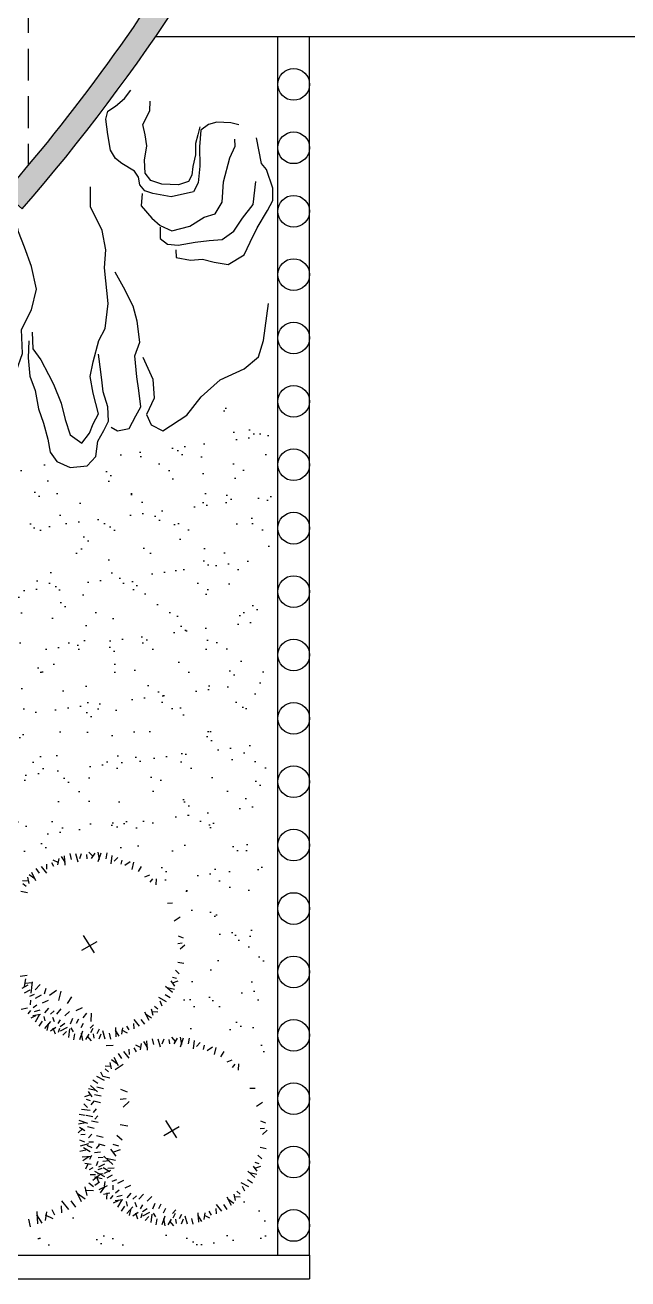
# Model space of a CAD drawing. Extents: x 2414.5 to 2499.6, y 2435.1 to 2467.4.
# Drawn here: x 2485.68 to 2489.49, y 2447.54 to 2455.45 of the extents above; entities that cross this region are included whole.
import ezdxf

# ---------------------------------------------------------------- set-up
doc = ezdxf.new("R2010")
doc.units = 0
doc.header["$LTSCALE"] = 4
doc.header["$MEASUREMENT"] = 0
doc.linetypes.add('OCULTA1', pattern=[0.15000000000000002, 0.1, -0.05])
for name, color, linetype in [('calidad', 251, 'CONTINUOUS'), ('MOBI', 7, 'CONTINUOUS'), ('MUEBLES', 7, 'CONTINUOUS'), ('Muros', 2, 'CONTINUOUS'), ('TREE', 7, 'CONTINUOUS')]:
    doc.layers.add(name, color=color, linetype=linetype)
pattern_1 = [(37.50000000000001, (49.94172331596201, 7.202415590722012), (-0.009449003716441223, 0.2890235653519738), [0, -0.228, 0, -0.255, 0, -0.24375]), (7.499999999999999, (49.94172331596201, 7.202415590722012), (0.2654665057901591, 0.423321909784461), [0, -0.123, 0, -0.2055, 0, -0.07875]), (327.5, (49.75722331596216, 7.202415590722012), (0.4671212792627242, 0.0008488580305446413), [0, -0.075, 0, -0.27, 0, -0.3525]), (317.5, (49.75722331596216, 7.202415590722012), (0.450918990685844, 0.1316513347401374), [0, -0.0375, 0, -0.177, 0, -0.2025])]

# ---------------------------------------------------------------- blocks, each defined once
blk = doc.blocks.new('desayunador')
at = {"layer": 'MOBI'}
for p, q in [((0.8511057158516451, 1.024158342467217), (0.4613942841483549, 1.249158342467126)), ((0.4613942841483549, 1.249158342467126), (0.8511057158511903, 1.024158342467217)), ((0.3589423788644126, 1.221706437183002), (0.3914183315064292, 1.202956437183275)), ((0.3589423788644126, 1.221706437183457), (0.3914183315064292, 1.202956437183275)), ((0.8323557158514632, 0.9916823898252005), (0.4426442841486278, 1.21668238982511)), ((0.442644284148173, 1.21668238982511), (0.8323557158514632, 0.9916823898252005)), ((0.8785576211353145, 0.9217064371832748), (0.8460816684932979, 0.940456437183002)), ((0.8785576211353145, 0.9217064371832748), (0.8460816684932979, 0.9404564371834567)), ((-1.024158342467217, 0.8511057158516451), (-1.249158342467126, 0.4613942841483549)), ((-1.249158342467126, 0.4613942841483549), (-1.024158342467217, 0.8511057158516451)), ((-0.9916823898252005, 0.8323557158514632), (-1.21668238982511, 0.4426442841486278)), ((-1.21668238982511, 0.4426442841486278), (-0.9916823898252005, 0.8323557158514632)), ((-0.9217064371832748, 0.8785576211353145), (-0.9404564371834567, 0.8460816684932979)), ((-0.9217064371832748, 0.8785576211353145), (-0.9404564371834567, 0.8460816684932979)), ((-1.221706437183457, 0.3589423788648674), (-1.202956437183275, 0.391418331506884)), ((-1.221706437183457, 0.3589423788644126), (-1.202956437183275, 0.3914183315064292)), ((1.221706437183457, -0.3589423788644126), (1.202956437183275, -0.3914183315064292)), ((1.221706437183002, -0.3589423788648674), (1.202956437183275, -0.3914183315064292)), ((0.9916823898252005, -0.8323557158514632), (1.21668238982511, -0.4426442841486278)), ((1.21668238982511, -0.4426442841486278), (0.9916823898252005, -0.8323557158514632)), ((1.024158342467217, -0.8511057158516451), (1.249158342467126, -0.4613942841483549)), ((1.249158342467126, -0.4613942841483549), (1.024158342467217, -0.8511057158516451)), ((0.9217064371832748, -0.8785576211353145), (0.9404564371834567, -0.8460816684932979)), ((0.9217064371832748, -0.8785576211353145), (0.940456437183002, -0.8460816684932979))]:
    blk.add_line(p, q, dxfattribs=at)
for points in [[(0.1339423788645036, 0.8319950054801666, 0.4142135623730953), (0.1888461894322973, 0.6270911949127367), (0.4486538105675208, 0.4770911949126457, 0.4142135623730946), (0.6535576211354055, 0.5319950054799847), (0.8035576211354964, 0.791802626615663, 0.4142135623730947), (0.7486538105677027, 0.9967064371830929), (0.4888461894324792, 1.146706437183184, 0.414213562373095), (0.2839423788645945, 1.09180262661539)], [(0.6535576211349508, 0.5319950054804394, -0.4142135623730953), (0.4486538105675208, 0.4770911949126457), (0.1888461894322973, 0.6270911949127367, -0.4142135623730946), (0.1339423788645036, 0.8319950054801666), (0.2839423788645945, 1.09180262661539, -0.4142135623730947), (0.4888461894320244, 1.146706437183184), (0.7486538105677027, 0.9967064371830929, -0.414213562373095), (0.8035576211350417, 0.791802626615663)], [(-0.5319950054804394, 0.6535576211354055, -0.4142135623730953), (-0.4770911949126457, 0.4486538105675208), (-0.6270911949127367, 0.1888461894322973, -0.4142135623730946), (-0.8319950054801666, 0.1339423788645036), (-1.09180262661539, 0.2839423788645945, -0.4142135623730947), (-1.146706437183184, 0.4888461894324792), (-0.9967064371830929, 0.7486538105677027, -0.414213562373095), (-0.791802626615663, 0.8035576211350417)], [(0.8319950054801666, -0.1339423788645036, 0.414213562373095), (0.6270911949127367, -0.1888461894322973), (0.4770911949126457, -0.4486538105675208, 0.4142135623730945), (0.5319950054804394, -0.6535576211354055), (0.791802626615663, -0.8035576211354964, 0.4142135623730945), (0.9967064371830929, -0.7486538105677027), (1.146706437183184, -0.4888461894324792, 0.4142135623730951), (1.091802626615845, -0.2839423788645945)], [(0.5319950054799847, -0.6535576211354055, -0.414213562373095), (0.4770911949126457, -0.4486538105675208), (0.6270911949122819, -0.1888461894322973, -0.4142135623730945), (0.8319950054801666, -0.1339423788649583), (1.09180262661539, -0.2839423788645945, -0.4142135623730945), (1.146706437183184, -0.4888461894324792), (0.9967064371830929, -0.7486538105677027, -0.4142135623730951), (0.791802626615663, -0.8035576211354964)]]:
    blk.add_lwpolyline(points, format="xyb", close=True, dxfattribs=at)
blk.add_circle((0, 0), 0.6000000000000001, dxfattribs=at)
for centre, radius, start, end in [((0.4238942841484459, 1.184206437183093), 0.07500000000000001, 60.00000000000272, 150.0000000000027), ((0.4238942841484459, 1.184206437183093), 0.07500000000000001, 60.00000000000272, 150.0000000000027), ((0.4238942841484459, 1.184206437183093), 0.03750000000000001, 60.00000000000272, 150.0000000000027), ((0.4238942841484459, 1.184206437183093), 0.03750000000000001, 60.00000000000272, 150.0000000000027), ((0.8136057158512813, 0.9592064371831839), 0.03750000000000001, 330.0000000000027, 60.00000000000272), ((0.8136057158512813, 0.9592064371831839), 0.03750000000000001, 330.0000000000027, 60.00000000000272), ((0.8136057158512813, 0.9592064371831839), 0.07500000000000001, 330.0000000000027, 60.00000000000272), ((0.8136057158512813, 0.9592064371831839), 0.07500000000000001, 330.0000000000027, 60.00000000000272), ((-0.9592064371831839, 0.8136057158512813), 0.07500000000000001, 60.00000000000272, 150.0000000000027), ((-0.9592064371831839, 0.8136057158512813), 0.07500000000000001, 60.00000000000272, 150.0000000000027), ((-0.9592064371831839, 0.8136057158512813), 0.03750000000000001, 60.00000000000272, 150.0000000000027), ((-0.9592064371831839, 0.8136057158512813), 0.03750000000000001, 60.00000000000272, 150.0000000000027), ((-1.184206437183093, 0.4238942841484459), 0.07500000000000001, 150.0000000000027, 240.0000000000027), ((-1.184206437183093, 0.4238942841484459), 0.07500000000000001, 150.0000000000027, 240.0000000000027), ((-1.184206437183093, 0.4238942841484459), 0.03750000000000001, 150.0000000000027, 240.0000000000027), ((-1.184206437183093, 0.4238942841484459), 0.03750000000000001, 150.0000000000027, 240.0000000000027), ((1.184206437183093, -0.4238942841484459), 0.03750000000000001, 330.0000000000027, 60.00000000000272), ((1.184206437183093, -0.4238942841484459), 0.03750000000000001, 330.0000000000027, 60.00000000000272), ((1.184206437183093, -0.4238942841484459), 0.07500000000000001, 330.0000000000027, 60.00000000000272), ((1.184206437183093, -0.4238942841484459), 0.07500000000000001, 330.0000000000027, 60.00000000000272), ((0.9592064371831839, -0.813605715851736), 0.07500000000000001, 240.0000000000027, 330.0000000000027), ((0.9592064371831839, -0.8136057158512813), 0.07500000000000001, 240.0000000000027, 330.0000000000027), ((0.9592064371831839, -0.813605715851736), 0.03750000000000001, 240.0000000000027, 330.0000000000027), ((0.9592064371831839, -0.8136057158512813), 0.03750000000000001, 240.0000000000027, 330.0000000000027)]:
    blk.add_arc(centre, radius, start, end, dxfattribs=at)
blk = doc.blocks.new('arb-terr')
at = {"layer": 'TREE', "color": 8, "linetype": 'ByBlock'}
for p, q in [((4.625731148737486, 1.310431326757225), (4.617477658123335, 1.347064527697967)), ((4.667379009491924, 1.293623836632378), (4.652559804835164, 1.345395112103688)), ((4.678198271404199, 1.315621999825453), (4.690080920283435, 1.346904222449211)), ((4.736541488622152, 1.357252918921404), (4.762713396381514, 1.327947622012289)), ((4.772849605419651, 1.350455635616072), (4.751238734173057, 1.315770765834714)), ((4.792602085824456, 1.356307778632527), (4.800359966349788, 1.310819181280294)), ((4.794759054495444, 1.296481579588999), (4.813693019400034, 1.351828764222773)), ((4.844673062842958, 1.314195532019767), (4.85106675086854, 1.351198670696704)), ((4.47138261065129, 1.248042066576545), (4.470389558417537, 1.281490364648562)), ((4.515795638668806, 1.265176065797732), (4.502403149331712, 1.289503454080659)), ((4.50935325188766, 1.308831003268551), (4.544747593401553, 1.291771994753162)), ((4.545498785566906, 1.316445647104956), (4.538806268961707, 1.27613088344151)), ((4.561508179753218, 1.329411269258344), (4.586083259354837, 1.290354097549425)), ((4.586395454156445, 1.27496450462877), (4.582707706213569, 1.333344350372045)), ((4.725787456598482, 1.314455621012712), (4.722724098259278, 1.342056280914221)), ((4.876718720957342, 1.282729489596477), (4.882839570482247, 1.336230975479339)), ((4.895132748191372, 1.298912790039594), (4.918082072608286, 1.32326650239429)), ((4.938653068513759, 1.279623603793425), (4.946385209709661, 1.306295585044154)), ((4.995909433719135, 1.294873375810312), (4.962670267075737, 1.271098856916524)), ((5.016397864257669, 1.292721103965505), (5.006157478722798, 1.247726307561607)), ((4.348469075544017, 1.198021122726459), (4.357713788564979, 1.158214022494121)), ((4.358298098371961, 1.216126325577534), (4.395949043953351, 1.189446679850334)), ((4.402126816582495, 1.175348021715308), (4.376378781987114, 1.227872726268288)), ((4.424895694475708, 1.223168211379743), (4.403251544351406, 1.253854401822537)), ((4.469805248610555, 1.223578061565149), (4.436302079344841, 1.265737419242214)), ((5.048389515085091, 1.233887761039568), (5.068457000705621, 1.265627445022801)), ((5.089159733438009, 1.200458262938355), (5.119681906786809, 1.214175833084937)), ((5.121985614632194, 1.165982873008033), (5.139336106958581, 1.187665608244515)), ((5.159852123169003, 1.188640883606695), (5.157636482452745, 1.149412575984115)), ((4.348553206823908, 1.099205256266032), (4.306371339672296, 1.108163285085539)), ((4.317988954825069, 1.177153812245706), (4.357217262447648, 1.174938171529902)), ((4.340646965424185, 1.139287303709352), (4.318964230187248, 1.156637796035739)), ((5.230740377499387, 1.035247227780928), (5.264188675571859, 1.036240280015136)), ((5.312109580181186, 0.9451216586789997), (5.273052408472267, 0.9205465790773815)), ((4.770474835659115, 0.7209826536600303), (4.702095321418255, 0.8314065579916132)), ((5.298320310748295, 0.8284315670280193), (5.329602533372508, 0.8165489181487828)), ((4.785666279551151, 0.7908249633669584), (4.688515169197672, 0.7347347436525524)), ((5.297153931935554, 0.7808423818332813), (5.324754591837063, 0.7839057401729406)), ((5.339951229844246, 0.7700883498096118), (5.310645932934676, 0.7439164420502493)), ((5.296893842942609, 0.6619567755888056), (5.333896981619546, 0.655563087563678)), ((4.346173101470868, 0.577752295191658), (4.303471285876185, 0.5717430405211417)), ((4.32979839155314, 0.5084818841887682), (4.338323308919826, 0.5578194024246841)), ((5.262321914716267, 0.5679767699184595), (5.288993895966996, 0.5602446287225575)), ((5.281611100961982, 0.6114970902408459), (5.305964813317132, 0.5885477658234777)), ((4.351677687388474, 0.5167587204364281), (4.313606392523525, 0.4965069870763728)), ((4.362792394812914, 0.4853564290533541), (4.328565023352894, 0.4670062298878292)), ((4.376387632383739, 0.5314791272535331), (4.336261109522184, 0.5285389869491155)), ((4.372525935704743, 0.466527160957412), (4.380687068404768, 0.5378624754675911)), ((4.397077972017087, 0.4881048948814168), (4.427677071239941, 0.5205765113546477)), ((4.455105065780572, 0.4623859798866761), (4.465414587375108, 0.4979486215543147)), ((4.531446886054255, 0.4827190092423734), (4.487127997196239, 0.4510196507171713)), ((4.558764793438968, 0.4798493134494493), (4.54511094605914, 0.4198562515780395)), ((5.219321777909045, 0.5111336901622963), (5.263210194296335, 0.4724605369301571)), ((5.275419414887892, 0.4902319741745487), (5.230424618484449, 0.5004723597094198)), ((5.277571686732699, 0.5107204047130836), (5.253797167838911, 0.5439595713564813)), ((5.297746072414157, 0.5416635229798885), (5.260655952912657, 0.5286984846820815)), ((4.389683067057831, 0.4575624343428899), (4.360606281062701, 0.4453504639091079)), ((4.366942303168798, 0.4226581211864868), (4.366386649918695, 0.3930153798933134)), ((4.434455869350131, 0.4535115888270411), (4.396384574485637, 0.433259855466531)), ((4.478674596620294, 0.420363012568032), (4.44197358639758, 0.4038761053197959)), ((4.601420327875985, 0.4014048562153221), (4.62817697536957, 0.4437244348596323)), ((5.175251896958798, 0.4406755288273416), (5.222338477019548, 0.414546468975459)), ((5.183156573860742, 0.4174701049942087), (5.196874144007779, 0.386947931645409)), ((5.216586071962411, 0.4582403233471268), (5.248325755945643, 0.4381728377261425)), ((4.308608715705759, 0.3657707646211747), (4.348415815938097, 0.3750154776421368)), ((4.367342534722866, 0.3579486545013424), (4.34999204239648, 0.3362659192648607)), ((4.400168415917051, 0.323473264571021), (4.369646242568251, 0.3097556944244388)), ((4.430862971709303, 0.3311757975420733), (4.381977737263696, 0.3233871541724511)), ((4.406642860817101, 0.3911540241833791), (4.384866644100839, 0.3734985052797128)), ((4.425530170695311, 0.3586981919788741), (4.391569729756611, 0.3497409369542765)), ((4.423373839750184, 0.3313779414729652), (4.397244779898301, 0.2842913614126701)), ((4.452083535175007, 0.3191885751521113), (4.457416336188544, 0.2916661807148557)), ((4.481674144045883, 0.3723720083166882), (4.455787073404736, 0.3434220110780188)), ((4.516449216377168, 0.3554513481599315), (4.493302715019126, 0.3340310031449008)), ((4.559907359066983, 0.366957998777707), (4.531058544965617, 0.3349064446551893)), ((4.612796851586154, 0.3509322217164481), (4.583948037484788, 0.3228871118590178)), ((4.655780619012603, 0.3568321920797644), (4.696476850144791, 0.3751222856089953)), ((4.699548460605001, 0.3108650055064572), (4.722682450373668, 0.3397753191552511)), ((4.750037138654079, 0.3410756863045208), (4.747082951032553, 0.2887712761412331)), ((5.087201332772565, 0.3485835057940676), (5.112949367367492, 0.2960588012410881)), ((5.131030050983099, 0.307805201931842), (5.093379105401709, 0.3344848476590414)), ((5.140859073811043, 0.3259104047829169), (5.131614360789627, 0.3657175050152546)), ((5.171339194529537, 0.34677771526367), (5.132110886906958, 0.3489933559794736)), ((5.148681183930876, 0.3846442238000236), (5.170363919167357, 0.3672937314736373)), ((4.440938634269969, 0.2900437664698075), (4.420871148648985, 0.25830408248612)), ((4.493832001084684, 0.2873080605231735), (4.455158847852999, 0.2434196441358836)), ((4.472930285097391, 0.231210423543871), (4.483170670632262, 0.2762052199477694)), ((4.493418715635926, 0.2290581516995189), (4.526657882279324, 0.2528326705928521)), ((4.507017866547812, 0.3148742233283883), (4.51663413791448, 0.286829113470958)), ((4.524361833903185, 0.2088837660180616), (4.511396795604469, 0.245973885519561)), ((4.555099223383422, 0.2988484462671295), (4.540674816332739, 0.2748097806752412)), ((4.550675080840847, 0.2443079237159509), (4.542942939644945, 0.2176359424652219)), ((4.583948037484788, 0.2748097806752412), (4.555099223383422, 0.2547775593484403)), ((4.598372444535471, 0.2507711150828982), (4.555099223383422, 0.2267324494910099)), ((4.612609428397718, 0.241202037912899), (4.606488578872813, 0.1877005520300372)), ((4.632029394320398, 0.3068613347977589), (4.617604987269715, 0.2708033364096991)), ((4.622413122953276, 0.2467646708178108), (4.636837530003959, 0.2227260052259226)), ((4.670494479788886, 0.3028548905322168), (4.656070072738203, 0.2748097806752412)), ((4.700136070061035, 0.2755528157558729), (4.685711663010352, 0.2475077058984425)), ((4.763962745111712, 0.2675143905739787), (4.744483103207131, 0.2451639003515993)), ((4.760212026776117, 0.2436142031883719), (4.745787619725434, 0.2155690933309415)), ((4.799989826085948, 0.2388201420153564), (4.785565419035265, 0.210775032157926)), ((4.90293269519907, 0.248967022881061), (4.906620443141492, 0.1905871771373313)), ((4.9438293637877, 0.2074858804044197), (4.950521880392898, 0.2478006440678655)), ((4.9735325106858, 0.2587554617116439), (4.986925000023348, 0.2344280734287167)), ((5.017945538703771, 0.2758894609332856), (5.018938590937523, 0.2424411628608141)), ((5.019522900744505, 0.3003534659442266), (5.053026070010219, 0.2581941082676167)), ((5.064432454878897, 0.3007633161296326), (5.0860766050032, 0.2700771256863845)), ((4.594195401163688, 0.2250187374702364), (4.57124607674632, 0.2006650251150859)), ((4.644655086511648, 0.2097359954896092), (4.63826139848652, 0.1727328568126723)), ((4.694569094859162, 0.2274499479203769), (4.675635129954571, 0.1721027632866026)), ((4.696726063530605, 0.1676237488768493), (4.688968183004818, 0.2131123462290816)), ((4.716478543935409, 0.1734758918933039), (4.738089415182003, 0.2081607616746624)), ((4.752786660732454, 0.1666786085879721), (4.726614752973092, 0.1959839054970871)), ((4.763540692756123, 0.2094759064962091), (4.766604051095783, 0.1818752465951547)), ((4.811129877950862, 0.2083095276839231), (4.799247229071625, 0.1770273050597098)), ((4.821949139863136, 0.2303076908769981), (4.836768344519442, 0.1785364154056879)), ((4.863597000618029, 0.2135002007526055), (4.871850491231271, 0.1768669998114092)), ((4.927819969601842, 0.1945202582510319), (4.903244890000224, 0.2335774299599507)), ((4.979974897466946, 0.2151005242408246), (4.944580555953507, 0.2321595327562136)), ((5.081075392165076, 0.1612658591334366), (5.105650471766694, 0.1222086874245178)), ((5.105962666568303, 0.1068190945038623), (5.102274918625426, 0.1651989402471372)), ((5.145298361149344, 0.1422859166323178), (5.137044870535192, 0.1789191175730593)), ((5.186946221903781, 0.1254784265074704), (5.172127017247021, 0.1772497019787806)), ((5.197765483816056, 0.1474765897005454), (5.209648132695293, 0.178758812324304)), ((5.245354669010339, 0.1463102108878047), (5.242291310671135, 0.1739108707893138)), ((5.256108701034009, 0.1891075087964964), (5.282280608793371, 0.1598022118873814)), ((5.292416817831509, 0.1823102254911646), (5.270805946584915, 0.1476253557098062)), ((5.312169298236313, 0.1881623685076192), (5.319927178761645, 0.1426737711553869)), ((5.314326266907301, 0.1283361694640917), (5.333260231811892, 0.183683354097866)), ((5.364240275254815, 0.1460501218948593), (5.370633963280397, 0.1830532605717963)), ((5.396285933369199, 0.1145840794715696), (5.402406782894104, 0.1680855653544313)), ((4.84455481109444, 0.1365508118701655), (4.889152541858039, 0.1378748815154722)), ((4.944462906887566, 0.05502280125483594), (4.922818756763263, 0.08570899169762924)), ((4.989372461022413, 0.0554326514402419), (4.955869291756699, 0.09759200911730659)), ((4.990949823063147, 0.07989665645163768), (4.989956770829394, 0.1133449545236545)), ((5.035362851080663, 0.09703065567282465), (5.02197036174357, 0.1213580439557518)), ((5.028920464299517, 0.1406855931436439), (5.06431480581341, 0.1236265846282549)), ((5.065065997978763, 0.1483002369800488), (5.058373481373565, 0.107985473316603)), ((5.41469996060323, 0.1307673799146869), (5.437649285020143, 0.1551210922693826)), ((5.458220280925616, 0.1114781936685176), (5.465952422121518, 0.1381501749192466)), ((5.515476646130992, 0.1267279656854043), (5.482237479487594, 0.1029534467916164)), ((5.535965076669527, 0.1245756938405975), (5.525724691134656, 0.07958089743669916)), ((5.567956727496949, 0.06574235091466107), (5.588024213117478, 0.09748203489789375)), ((4.837556167236926, 0.009008402120798564), (4.876784474859505, 0.006792761404994963)), ((4.868036287955874, 0.02987571260155164), (4.877281000976836, -0.009931387630786048)), ((4.877865310783818, 0.0479809154526265), (4.915516256365208, 0.02130126972542712)), ((4.921694028994352, 0.00720261159040092), (4.895945994398971, 0.05972731614338045)), ((4.95304708133699, 0.01638338640077563), (4.900970852391765, -0.01638338640123038)), ((5.608726945849867, 0.03231285281344753), (5.639249119198666, 0.04603042296002968)), ((5.641552827044052, -0.002162537116873864), (5.658903319370438, 0.01952019811960781)), ((5.67941933558086, 0.02049547348178749), (5.677203694864602, -0.01873283414079197)), ((4.833643464807665, -0.0848894114428731), (4.786556884746915, -0.05876035159099047)), ((4.825738787905721, -0.06168398760974014), (4.812021217758684, -0.03116181426094045)), ((4.868120419235765, -0.06894015385887542), (4.825938552084153, -0.05998212503936884)), ((4.860214177836042, -0.02885810641555508), (4.838531442599106, -0.01150761408916878)), ((4.731323675033764, -0.154934287328615), (4.755098193927552, -0.1881734539720128)), ((4.733475946878571, -0.1344458567900801), (4.778470743282469, -0.1446862423249513)), ((4.789573583857418, -0.1553475727778277), (4.745685167470128, -0.1166744195456886)), ((4.792309289804052, -0.1024542059626583), (4.76056960582082, -0.08238672034167394)), ((4.828368359255819, -0.1363066712883665), (4.786186492103752, -0.1273486424688599)), ((4.934661388760105, -0.1392034024670465), (4.97637101892542, -0.1550469343060286)), ((5.750307589911245, -0.132898182343979), (5.783755887983716, -0.1319051301097716)), ((4.727284260804481, -0.2557109728563773), (4.702930548449785, -0.2327616484390092)), ((4.711149289352306, -0.1858774055958747), (4.748239408854261, -0.1729123672976129)), ((4.746573447050196, -0.2121906525339909), (4.719901465799921, -0.2044585113376343)), ((4.767798204199607, -0.2156925215144838), (4.748318562294571, -0.2380430117368633)), ((4.80998007135122, -0.2246505503339904), (4.767798204199607, -0.2156925215144838)), ((4.813969691534567, -0.1834834440101076), (4.771787824382955, -0.1745254151906011)), ((4.933106217009481, -0.202655649393364), (4.96990709687816, -0.198571171607)), ((4.990169280887585, -0.2169943587578018), (4.95109555167528, -0.2518902357705883)), ((5.831676792593044, -0.2230237514459077), (5.792619620884125, -0.2475988310475259)), ((4.712001518823854, -0.3061706582043371), (4.674998380147372, -0.2997769701792095)), ((4.743467561247144, -0.2741250000904074), (4.689966075364737, -0.2680041505655026)), ((4.760091802333136, -0.3145250813677194), (4.717909935181524, -0.3055670525482128)), ((4.781429835079507, -0.2633418643804362), (4.761950193174471, -0.2856923546028156)), ((4.792657398117626, -0.3068272395998974), (4.77317775621259, -0.3291777298222769)), ((4.668944131922672, -0.414302232425598), (4.698249428831787, -0.3881303246657808)), ((4.669889272211549, -0.358241635223294), (4.715377869563326, -0.3504837546975068)), ((4.729715471255076, -0.3560846665518511), (4.674368286621302, -0.3371507016472606)), ((4.675741415228003, -0.3779941156280984), (4.710426285008907, -0.3996049868746923)), ((4.76946097452992, -0.3868431833516297), (4.727279107377854, -0.3778851545321231)), ((4.794541528288846, -0.3501550914375002), (4.752359661137234, -0.3411970626179937)), ((4.932759431686009, -0.3611697910528164), (4.98209694992147, -0.3696947084195017)), ((5.305233491963008, -0.377320446757949), (5.208082381609529, -0.4334106664723549)), ((5.290042048070973, -0.447162756464877), (5.221662533830113, -0.3367388521332941)), ((5.816721144347412, -0.3873030282916261), (5.844321804248921, -0.3842396699519668)), ((5.817887523160152, -0.339713843096888), (5.849169745784366, -0.3515964919761245)), ((4.710575051018623, -0.4726454496435508), (4.679292828394409, -0.4607628007643143)), ((4.711741429830909, -0.4250562644488127), (4.684140769929854, -0.428119622788472)), ((4.753723853637894, -0.4236887986471629), (4.734244211732857, -0.4460392888695424)), ((4.763885802005007, -0.4733413636458863), (4.735855503403855, -0.4728687935012204)), ((4.825274472561432, -0.4434505550370886), (4.78309260540982, -0.4344925262175821)), ((4.912382442378203, -0.4284493715167628), (4.944854058851433, -0.4590484707400719)), ((5.859518442256103, -0.3980570603152955), (5.830213145346534, -0.424228968074658)), ((4.71576572408685, -0.525112572310718), (4.679132523145654, -0.5333660629239603)), ((4.732573214211698, -0.4834647115558255), (4.680801938740387, -0.4982839162121309)), ((4.74388622242941, -0.5348557380589227), (4.70143151677803, -0.5093993620334913)), ((4.757492113979879, -0.5103445023228232), (4.725719294366172, -0.4953768071050035)), ((4.809290252498613, -0.5359584017296584), (4.770850906359556, -0.5414954979828508)), ((4.801532371973281, -0.490469804377426), (4.782052730068699, -0.5128202945998055)), ((4.83784048877078, -0.4972670876827578), (4.7991283041315, -0.486305836730935)), ((4.906996556739614, -0.562818285553476), (4.875297198214412, -0.5184993966959155)), ((4.933895737647617, -0.5215607945310694), (4.8844422449788, -0.538847512261782)), ((4.886663527383917, -0.4864764652802478), (4.922226169051555, -0.496785986874329)), ((5.816461055354466, -0.5061886345361017), (5.853464194031403, -0.5125823225612294)), ((4.751232546215306, -0.5644482668913042), (4.692852700472031, -0.568136014834181)), ((4.696785781585731, -0.5893355412945311), (4.735842953294195, -0.5647604616929129)), ((4.709751403738665, -0.6053449354808436), (4.750066167402565, -0.6120374520860423)), ((4.717366047575524, -0.6414904691596348), (4.734425056090913, -0.6060961276461967)), ((4.75243687912598, -0.5576787984259681), (4.738830987575511, -0.5821900341625224)), ((4.791745806514427, -0.596294891218804), (4.781085248630006, -0.6239599118675869)), ((4.825053112720525, -0.5712733650366317), (4.793553131606586, -0.5728040170247368)), ((4.83439110600284, -0.6115927119712978), (4.796319811138346, -0.6318444453313532)), ((4.865740313882725, -0.5903931149332493), (4.823038498288042, -0.5964023696037657)), ((4.825682403712108, -0.6327917273752064), (4.868001982356873, -0.6595483748692459)), ((4.829330011641105, -0.5622672382883138), (4.88784790015734, -0.6138314425979843)), ((4.904126860946235, -0.5901361929386439), (4.84413379907528, -0.5764823455588157)), ((5.797138899144556, -0.6574250054118238), (5.773364380250769, -0.624185838768426)), ((5.817313284826014, -0.6264818871450188), (5.780223165324514, -0.6394469254428259)), ((5.781889127128125, -0.6001686402064479), (5.808561108378854, -0.6079007814023498)), ((5.801178313373839, -0.5566483198840615), (5.82553202572899, -0.5795976443014297)), ((4.761020985046343, -0.635048082378944), (4.736693596763416, -0.6484405717160371)), ((4.77815498426753, -0.6794611103964598), (4.744706686195514, -0.6804541626302125)), ((4.802618989278926, -0.6810384724371943), (4.760459631601861, -0.7145416417029082)), ((4.770570170374413, -0.6562114534012835), (4.833352277121776, -0.6910501998704603)), ((4.820522789612824, -0.7041223118953894), (4.771921822617514, -0.6947215077043438)), ((4.781109739577005, -0.687152018512279), (4.799399833106236, -0.727848249644012)), ((4.824924809142431, -0.6764357955689775), (4.789948871746219, -0.6732377071411975)), ((4.818277091805157, -0.6394774491141106), (4.791775598542699, -0.6486203051813391)), ((4.871244899800331, -0.6513866896884792), (4.833173604935382, -0.6716384230485346)), ((4.882359607224771, -0.6827889810715533), (4.848132235764751, -0.7011391802370781)), ((4.895954844795597, -0.6366662828713743), (4.855828321934041, -0.6396064231757919)), ((4.909250279469688, -0.7105829757820175), (4.880173493474558, -0.7227949462157994)), ((5.736153284374268, -0.7099050867777805), (5.767892968357501, -0.7299725723987649)), ((5.738888990320902, -0.6570117199626111), (5.782777406708192, -0.6956848731947503)), ((5.79498662729975, -0.6779134359503587), (5.749991830896306, -0.6676730504154875)), ((4.653169418125344, -0.7790008174461036), (4.687500130919034, -0.8490337568500763)), ((4.72471307284377, -0.8092316187940014), (4.712386788815365, -0.7561554851504297)), ((4.765353233801761, -0.7814085381533005), (4.713048823638474, -0.7784543505317743)), ((4.735142553003698, -0.7309198601046774), (4.764052866652037, -0.754053849873344)), ((4.803028839463877, -0.7259480265720413), (4.772342649021084, -0.7475921766963438)), ((4.850849029128767, -0.7487169044652546), (4.798324324575333, -0.7744649390606355)), ((4.810070725266542, -0.7925456226757888), (4.836750370993286, -0.7548946770943985)), ((4.836363724990861, -0.722644476476944), (4.831961705461254, -0.7503309928029012)), ((4.886509515580656, -0.7454872889384205), (4.885953862330553, -0.775130030231594)), ((4.926210073228958, -0.7769913859415283), (4.904433856512696, -0.7946469048451945)), ((4.954023081761989, -0.7146338212978662), (4.915951786897494, -0.7348855546583763)), ((4.998241809032152, -0.7477823975568754), (4.961540798809438, -0.7642693048051115)), ((5.668248396342733, -0.7835011863248837), (5.689931131579215, -0.80085167865127)), ((5.694819109370655, -0.7274698812975657), (5.741905689431405, -0.7535989411494484)), ((5.7027237862726, -0.7506753051306987), (5.716441356419637, -0.7811974784794984)), ((4.5629315087549, -0.8433075372458916), (4.607602401109034, -0.8995200141480382)), ((4.62281091426803, -0.8427610703315622), (4.651669781100281, -0.8836759909222565)), ((4.711607709073178, -0.8333718892617981), (4.661406448297839, -0.797799028292502)), ((4.828175928117616, -0.8023746455037326), (4.867983028349954, -0.7931299324827705)), ((4.849043238597915, -0.8328547662222263), (4.851258879313718, -0.7936264585996469)), ((4.886909747134723, -0.810196755623565), (4.869559254808337, -0.8318794908600466)), ((4.919735628328908, -0.8446721455538864), (4.889213454980109, -0.8583897157004685)), ((4.95043018412116, -0.8369696125828341), (4.901544949675554, -0.8447582559524562)), ((4.945097383107168, -0.8094472181460333), (4.911136942168469, -0.8184044731706308)), ((4.942941052162041, -0.8367674686519422), (4.916811992310159, -0.8838540487122373)), ((4.971650747586864, -0.8489568349727961), (4.976983548600401, -0.8764792294100516)), ((5.00124135645774, -0.7957734018082192), (4.975354285816593, -0.8247233990468885)), ((5.036016428789026, -0.8126940619649758), (5.012869927430984, -0.8341144069800066)), ((5.02658507895967, -0.853271186796519), (5.036201350326337, -0.8813162966539494)), ((5.079474571478841, -0.8011874113472004), (5.050625757377475, -0.8332389654697181)), ((5.07466643579528, -0.8692969638577779), (5.060242028744597, -0.8933356294496662)), ((5.132364063998011, -0.8172131884084592), (5.103515249896645, -0.8452582982658896)), ((5.151596606732255, -0.8612840753271485), (5.137172199681572, -0.8973420737152082)), ((5.190061692200743, -0.8652905195926905), (5.17563728515006, -0.8933356294496662)), ((5.539090113156362, -0.8677919441806807), (5.572593282422076, -0.9099513018572907)), ((5.583999667290755, -0.8673820939952748), (5.605643817415057, -0.8980682844385228)), ((5.606768545184423, -0.8195619043308398), (5.632516579779349, -0.8720866088838193)), ((5.650597263394957, -0.8603402081930653), (5.612946317813567, -0.833660562465866)), ((5.660426286222901, -0.8422350053419905), (5.651181573201484, -0.8024279051096528)), ((5.690906406941394, -0.8213676948612374), (5.651678099318815, -0.8191520541454338)), ((4.407477901360835, -0.9118227946632942), (4.412394898617549, -0.9896625889878123)), ((4.440660933898016, -0.9844184808362115), (4.40789416109601, -0.9323422518914413)), ((4.462006792812645, -0.9671309846321492), (4.470930148286243, -0.9133779664139183)), ((4.510200837718457, -0.9569781261839125), (4.463008382366752, -0.9342327814965756)), ((4.50161098867693, -0.8987715428893353), (4.519467641126539, -0.9312080605996016)), ((4.560828359366951, -0.8759262105936614), (4.562152429012713, -0.9205239413572599)), ((4.960505846681826, -0.8781016436550999), (4.940438361060842, -0.9098413276387873)), ((5.013399213496541, -0.8808373496017339), (4.974726060264857, -0.9247257659890238)), ((4.992497497509248, -0.9369349865810364), (5.002737883044119, -0.891940190177138)), ((5.012985928047783, -0.9390872584253884), (5.046225094691181, -0.9153127395320553)), ((5.043929046315043, -0.9592616441068458), (5.030964008016326, -0.9221715246053463)), ((5.070242293252704, -0.9238374864089565), (5.062510152056802, -0.9505094676596855)), ((5.103515249896645, -0.8933356294496662), (5.07466643579528, -0.9133678507764671)), ((5.117939656947328, -0.9173742950420092), (5.07466643579528, -0.9414129606338975)), ((5.113762613575545, -0.943126672654671), (5.090813289158177, -0.9674803850098215)), ((5.132176640809575, -0.9269433722120084), (5.126055791284671, -0.9804448580948701)), ((5.141980335365133, -0.9213807393070965), (5.156404742415816, -0.9454194048989848)), ((5.214136307271019, -0.9406954622045305), (5.195202342366429, -0.9960426468383048)), ((5.219703282472892, -0.8925925943690345), (5.205278875422209, -0.9206377042264648)), ((5.283529957523569, -0.9006310195509286), (5.264050315618988, -0.9229815097733081)), ((5.279779239187974, -0.9245312069365355), (5.265354832137291, -0.9525763167939658)), ((5.319557038497805, -0.929325268109551), (5.305132631447123, -0.9573703779669813)), ((5.341516352274994, -0.9378377192479093), (5.356335556931299, -0.9896089947192195)), ((5.422499907610927, -0.9191783872438464), (5.426187655553349, -0.977558232987576)), ((5.447387182013699, -0.9736251518738754), (5.422812102412081, -0.9345679801649567)), ((5.463396576199557, -0.9606595297204876), (5.470089092804756, -0.9203447660570419)), ((5.499542109878803, -0.9530448858840828), (5.464147768365365, -0.9359858773686938)), ((5.493099723097657, -0.9093899484132635), (5.506492212435205, -0.9337173366961906)), ((5.537512751115628, -0.8922559491916218), (5.538505803349381, -0.9257042472640933)), ((4.355030308586265, -0.9591118908347198), (4.366034962737558, -1.007956158756315)), ((5.164222298923505, -0.9584094146352982), (5.157828610898378, -0.9954125533122351)), ((5.216293275942462, -1.000521661248058), (5.208535395416675, -0.9550330638958258)), ((5.236045756347266, -0.9946695182316034), (5.25765662759386, -0.959984648450245)), ((5.272353873144311, -1.001466801536935), (5.246181965384949, -0.9721615046278202)), ((5.283107905167981, -0.9586695036286983), (5.28617126350764, -0.9862701635297526)), ((5.330697090362719, -0.9598358824409843), (5.318814441483482, -0.9911181050651976)), ((5.383164213029886, -0.9546452093723019), (5.391417703643128, -0.9912784103134982))]:
    blk.add_line(p, q, dxfattribs=at)

msp = doc.modelspace()

# ---------------------------------------------------------------- hatches: boundary and pattern name
at = {"layer": 'calidad'}
h = msp.add_hatch(color=256, dxfattribs=at)
edge = h.paths.add_edge_path()
edge.add_line((2485.702596866088, 2456.352136129383), (2485.702596866088, 2456.852136129383))
edge.add_line((2485.702596866088, 2456.852136129383), (2485.552596866088, 2456.852136129383))
edge.add_line((2485.552596866088, 2456.852136129383), (2485.552596866088, 2456.352136129383))
edge.add_line((2485.552596866088, 2456.352136129383), (2485.552596866088, 2456.202136129383))
edge.add_line((2485.552596866088, 2456.202136129383), (2486.849651860636, 2456.202136129383))
edge.add_arc((2476.594884986876, 2462.176539533426), 11.86818181818106, 319.005014120724, 329.77502142419496, ccw=False)
edge.add_line((2485.552596866084, 2454.391095579579), (2485.664869090428, 2454.291611976614))
edge.add_arc((2476.594884986874, 2462.176539533426), 12.01818181818239, 318.9981626222678, 351.3891007324802)
edge.add_line((2488.477596866087, 2460.377136129378), (2489.802596866089, 2460.377136129383))
edge.add_line((2489.802596866089, 2460.377136129383), (2489.802596866089, 2460.527136129383))
edge.add_line((2489.802596866089, 2460.527136129383), (2487.602596866089, 2460.527136129383))
edge.add_line((2487.602596866089, 2460.527136129383), (2487.602596866089, 2461.027136129383))
edge.add_line((2487.602596866089, 2461.027136129383), (2487.452596866089, 2461.027136129383))
edge.add_line((2487.452596866089, 2461.027136129383), (2487.452596866089, 2460.377136129383))
edge.add_line((2487.452596866089, 2460.377136129383), (2488.325864786489, 2460.377136129383))
edge.add_arc((2476.594884986867, 2462.17653953343), 11.86818181819016, 330.6095949021777, 351.27942617658573, ccw=False)
edge.add_line((2486.935584414689, 2456.352136129384), (2485.702596866088, 2456.352136129383))
at = {"layer": 'TREE'}
h = msp.add_hatch(dxfattribs=at)
h.set_pattern_fill('AR-SAND', color=8, scale=0.15, style=0)
h.set_pattern_definition(pattern_1)
h.paths.add_polyline_path([(2487.178474643913, 2453.229396108274), (2487.073760214344, 2453.191350200769), (2487.035682303368, 2453.143792910168), (2486.978565320648, 2453.124769893896), (2486.940487409672, 2453.058189587022), (2486.911929034568, 2453.020143804558), (2486.873851123592, 2452.982097897053), (2486.826253676743, 2452.925029098315), (2486.740578318919, 2452.877471682674), (2486.664422496967, 2452.858448791442), (2486.635863889351, 2452.829914392074), (2486.502591084678, 2452.829914392074), (2486.435954798598, 2452.829914392074), (2486.293162458054, 2452.829914392074), (2486.236045475333, 2452.820402883937), (2486.236045475333, 2452.772845468295), (2486.226525939461, 2452.725288177695), (2486.188448028485, 2452.668219378957), (2486.159889653381, 2452.630173471453), (2486.140850581637, 2452.61115045518), (2486.074214295557, 2452.592127563948), (2485.931421955012, 2452.592127563948), (2485.85526613306, 2452.582616055811), (2485.826707757956, 2452.668219378957), (2485.779110311108, 2452.696753778326), (2485.73151286426, 2452.782356976432), (2485.702954256643, 2452.88698319081), (2485.655356809795, 2452.953563497684), (2485.550642612739, 2453.001120788284), (2485.550642612739, 2452.858448791442), (2485.550642612739, 2452.706265161421), (2485.598240059588, 2452.554081656443), (2485.607759362947, 2452.449455442063), (2485.579200987843, 2452.38287513519), (2485.569681451971, 2452.135576923969), (2485.569681451971, 2451.878767204611), (2485.569681451971, 2451.7075608084), (2485.569681451971, 2451.555377178379), (2485.579200987843, 2451.393682165263), (2485.579200987843, 2451.041757739663), (2485.579200987843, 2450.937131650326), (2485.579200987843, 2450.765925129073), (2485.588720523715, 2450.604230115958), (2485.560162148612, 2450.433023594705), (2485.512564701763, 2450.337908888463), (2485.484006094146, 2450.280840089726), (2485.474486558274, 2450.138168092883), (2485.474486558274, 2450.005007479136), (2485.474486558274, 2449.976473079767), (2485.541123076867, 2449.966961571631), (2485.560162148612, 2450.052564769737), (2485.598240059588, 2450.11914507661), (2485.664876345667, 2450.166702492252), (2485.807668686212, 2450.223771290989), (2485.893344044036, 2450.271328581589), (2486.045655920453, 2450.271328581589), (2486.255084547078, 2450.271328581589), (2486.38835735175, 2450.214259782852), (2486.502591084678, 2450.138168092883), (2486.569227603271, 2450.043053386641), (2486.654902961095, 2449.928915664126), (2486.712019711303, 2449.814778066652), (2486.750097854791, 2449.634060037263), (2486.74130701379, 2449.556579764888), (2486.731787477918, 2449.451953550509), (2486.722267942046, 2449.37586186054), (2486.608034209118, 2449.242701246793), (2486.588995137374, 2449.166609431783), (2486.665150959326, 2449.090517616773), (2486.874579818463, 2449.090517616773), (2486.950735640415, 2449.033448818036), (2487.045930534111, 2448.966868511162), (2487.103047284319, 2448.919311220562), (2487.141125427808, 2448.843219405551), (2487.188722642144, 2448.786150606814), (2487.245839624864, 2448.805173498046), (2487.245839624864, 2448.881265313056), (2487.245839624864, 2448.976380019299), (2487.179203338784, 2449.100029124909), (2487.179203338784, 2449.261724138025), (2487.188722642144, 2449.337815953035), (2487.188722642144, 2449.509022349247), (2487.245839624864, 2449.632671579898), (2487.236320088992, 2449.699251761731), (2487.179203338784, 2449.784855084878), (2487.169683802912, 2449.860946774847), (2487.226800785632, 2450.003618896731), (2487.226800785632, 2450.041664804236), (2487.21728124976, 2450.117756494205), (2487.207761713888, 2450.203359817351), (2487.207761713888, 2450.298474523594), (2487.207761713888, 2450.384077721699), (2487.21728124976, 2450.469680919804), (2487.21728124976, 2450.545772734815), (2487.179203338784, 2450.640887441057), (2487.207761713888, 2450.783559562941), (2487.245839624864, 2450.840628361678), (2487.245839624864, 2450.926231559783), (2487.198242178016, 2451.068903681667), (2487.207761713888, 2451.154506879773), (2487.236320088992, 2451.221087186646), (2487.236320088992, 2451.335224784121), (2487.207761713888, 2451.411316599131), (2487.207761713888, 2451.487408414141), (2487.207761713888, 2451.582523120383), (2487.21728124976, 2451.706172225994), (2487.21728124976, 2451.801286932236), (2487.188722642144, 2451.896401638478), (2487.236320088992, 2451.99151634472), (2487.236320088992, 2452.058096651594), (2487.236320088992, 2452.115165450331), (2487.226800785632, 2452.172234249068), (2487.188722642144, 2452.305394862815), (2487.226800785632, 2452.371975169689), (2487.226800785632, 2452.438555476563), (2487.236320088992, 2452.4956242753), (2487.21728124976, 2452.609761997815), (2487.188722642144, 2452.666830796552), (2487.226800785632, 2452.752433994658), (2487.226800785632, 2452.866571717173), (2487.226800785632, 2452.942663407142), (2487.179203338784, 2453.056801129657), (2487.188722642144, 2453.132892819626)])
h = msp.add_hatch(dxfattribs=at)
h.set_pattern_fill('AR-SAND', color=256, scale=0.15, style=0)
h.set_pattern_definition(pattern_1)
h.paths.add_polyline_path([(2482.622200049374, 2448.171391400309), (2482.580810045757, 2448.193959326859), (2482.471691429299, 2448.182675440165), (2482.449115225019, 2448.062313267341), (2482.343759013505, 2447.983325600997), (2482.309894707084, 2447.881770008104), (2482.260979449925, 2447.780214415211), (2482.392674492491, 2447.753885295204), (2482.509318584318, 2447.742601255348), (2482.72379341229, 2447.735078715273), (2482.881827285907, 2447.742601255348), (2483.05114948349, 2447.742601255348), (2483.231759783215, 2447.738840061892), (2483.496423819858, 2447.735065083876), (2483.624356013825, 2447.720019850563), (2483.78615273604, 2447.723781197182), (2483.993102088642, 2447.723781197182), (2484.109746402296, 2447.731303737257), (2484.354322909918, 2447.731303737257), (2484.478492477114, 2447.731303737257), (2484.704255407226, 2447.731303737257), (2484.923719786192, 2447.727420320712), (2485.202160822061, 2447.731181667331), (2485.424160903575, 2447.727420320712), (2485.555855946141, 2447.719897780637), (2485.883212239169, 2447.719897780637), (2486.195517581458, 2447.734943013949), (2486.391178831921, 2447.734943013949), (2486.639517966313, 2447.734943013949), (2486.887857100705, 2447.723659127255), (2487.064704773659, 2447.719897780637), (2487.188874340855, 2447.723659127255), (2487.207687918364, 2447.783840060506), (2487.203925291593, 2447.866589073468), (2487.222738869103, 2447.941815393192), (2487.245315073383, 2448.05465487278), (2487.252840548752, 2448.129881345666), (2487.192637189453, 2448.122358652429), (2487.079755724397, 2448.073461605873), (2487.03836572078, 2448.005757826224), (2486.933009731093, 2447.934292853117), (2486.812602790668, 2447.889157000018), (2486.718534903122, 2447.840259953461), (2486.616941762033, 2447.847782493537), (2486.466433141958, 2447.855305186774), (2486.346026201533, 2447.892918346636), (2486.221856634336, 2447.941815393192), (2486.172941155351, 2447.99447393953), (2486.12778874679, 2448.032087099392), (2486.086398743173, 2448.001996479605), (2486.037483486014, 2447.975667359598), (2485.984805602084, 2447.941815393192), (2485.875686763799, 2447.907963579949), (2485.792906978393, 2447.862827726849), (2485.657449309057, 2447.832737260224), (2485.56338142151, 2447.813930680293), (2485.345143966767, 2447.836498606843), (2485.179584395954, 2447.874111766705), (2485.085516508407, 2447.953099433048), (2485.002736723001, 2448.009519172842), (2484.927482412963, 2448.080984145948), (2484.822126423277, 2448.212630205467), (2484.769448539346, 2448.325469838216), (2484.743109486468, 2448.434547971185), (2484.724295908959, 2448.569955377322), (2484.701719704678, 2448.712885476696), (2484.64527897215, 2448.705362783458), (2484.607651817132, 2448.675272316833), (2484.588838239622, 2448.648943043665), (2484.570024662113, 2448.57371672394), (2484.539922760636, 2448.453354551116), (2484.494770352076, 2448.389412118085), (2484.468431299197, 2448.35932165146), (2484.434566770949, 2448.329231031672), (2484.332973408034, 2448.261527405185), (2484.302871728384, 2448.238959478635), (2484.178702161188, 2448.223914245323), (2484.009379963604, 2448.235198132017), (2483.930363026795, 2448.190062432079), (2483.870159445669, 2448.118597305811), (2483.84005776602, 2448.039609639467), (2483.78737988209, 2447.986951246292), (2483.698732776904, 2447.972140963127), (2483.589614160446, 2447.968379616508), (2483.412766487493, 2447.983424849821), (2483.341274804226, 2448.002231429752), (2483.232156187769, 2448.002231429752), (2483.160664504503, 2447.990947543058), (2483.092935669834, 2447.979663503202), (2483.017681359797, 2447.972140963127), (2482.916087996881, 2447.975902309745), (2482.810732007194, 2447.983424849821), (2482.739240545755, 2448.013515469608), (2482.675274337857, 2448.043605936233), (2482.648935284979, 2448.096264329408), (2482.633884334241, 2448.118832255958)])

# ---------------------------------------------------------------- linework, layer by layer
at = {"layer": 'Muros', "color": 7, "linetype": 'OCULTA1', "ltscale": 0.5}
msp.add_line((2485.702596866088, 2456.202136129383), (2485.702596866088, 2454.567116165348), dxfattribs=at)
at = {"layer": 'Muros'}
for p, q in [((2499.474671078962, 2455.376761522807), (2486.504439393694, 2455.376728824798)), ((2479.477596866089, 2447.689899684943), (2487.477623552842, 2447.689899684943)), ((2487.477623552842, 2447.689899684943), (2487.477623552842, 2447.539899684943)), ((2479.477596866089, 2447.539899684943), (2487.477623552841, 2447.539899684943))]:
    msp.add_line(p, q, dxfattribs=at)
at = {"layer": 'Muros', "color": 7, "ltscale": 0.5}
for p, q in [((2487.27762355294, 2447.689893405753), (2487.277382216689, 2455.376753092071)), ((2487.477623552842, 2447.689899684943), (2487.47738221659, 2455.376759371261))]:
    msp.add_line(p, q, dxfattribs=at)
at = {"layer": 'Muros'}
msp.add_lwpolyline([(2485.702596866088, 2456.352136129383), (2485.702596866088, 2456.852136129383), (2485.552596866088, 2456.852136129383), (2485.552596866088, 2456.352136129383), (2485.552596866088, 2456.202136129383), (2486.849651860636, 2456.202136129383, -0.04702764481583248), (2485.552596866084, 2454.391095579579), (2485.664869090428, 2454.291611976614, 0.1422807350834555), (2488.477596866087, 2460.377136129378), (2489.802596866089, 2460.377136129383), (2489.802596866089, 2460.527136129383), (2487.602596866089, 2460.527136129383), (2487.602596866089, 2461.027136129383), (2487.452596866089, 2461.027136129383), (2487.452596866089, 2460.377136129383), (2488.325864786489, 2460.377136129383, -0.09043448650986888), (2486.935584414689, 2456.352136129384)], format="xyb", close=True, dxfattribs=at)
at = {"layer": 'Muros', "color": 1}
for centre in [(2487.377617674445, 2455.077132363196), (2487.377617674445, 2454.677132363196), (2487.377617674445, 2454.277132363196), (2487.377617674445, 2453.877132363197), (2487.377617674445, 2453.477132363197), (2487.377617674445, 2453.077132363198), (2487.377617674445, 2452.677132363198), (2487.377617674445, 2452.277132363198), (2487.377617674445, 2451.877132363199), (2487.377617674445, 2451.477132363199), (2487.377617674445, 2451.077132363199), (2487.377617674445, 2450.6771323632), (2487.377617674445, 2450.2771323632), (2487.377617674445, 2449.8771323632), (2487.377617674445, 2449.477132363201), (2487.377617674445, 2449.077132363201), (2487.377617674445, 2448.677132363202), (2487.377617674445, 2448.277132363202), (2487.377617674445, 2447.877132363202)]:
    msp.add_circle(centre, 0.1, dxfattribs=at)
at = {"layer": 'TREE', "color": 8, "linetype": 'Continuous'}
for points in [[(2487.032101579332, 2454.821385196187), (2486.981645254538, 2454.834545038027), (2486.893169639185, 2454.839647414697), (2486.839066417522, 2454.825000473268), (2486.791916386891, 2454.788768984736), (2486.78244512214, 2454.683396852956), (2486.785043605228, 2454.562295191035), (2486.775572340476, 2454.456923059255), (2486.746343293026, 2454.399841094927), (2486.605233959894, 2454.368344753416), (2486.488237195433, 2454.388075364495), (2486.437413487738, 2454.406723254049), (2486.407422825505, 2454.443303403245), (2486.398632678903, 2454.492327631556), (2486.374125791084, 2454.52927487759), (2486.293678804059, 2454.579014868626), (2486.253087975898, 2454.609372776434), (2486.221995192683, 2454.662416654668), (2486.20441481221, 2454.760465244103), (2486.192318274937, 2454.858881073635), (2486.205463294777, 2454.909373832551), (2486.252980621044, 2454.940117406181), (2486.310363453181, 2454.988058907744), (2486.350927501148, 2455.040387161289)], [(2486.784963108593, 2454.810353664651), (2486.771818088752, 2454.759860905735), (2486.759040442571, 2454.703880237139), (2486.75833254423, 2454.632170038402), (2486.741173175832, 2454.559358400674), (2486.733879304066, 2454.503744828914), (2486.714515753248, 2454.463860930555), (2486.649812278391, 2454.44299188055), (2486.544885271009, 2454.446992823452), (2486.477242788384, 2454.470027326953), (2486.441033604414, 2454.51721619867), (2486.43552297178, 2454.599535257965), (2486.451580141168, 2454.688810619508), (2486.44132048144, 2454.759786762608), (2486.425944352173, 2454.824907755933), (2486.469787923349, 2454.910530702426), (2486.471230647038, 2454.971265087027)], [(2486.422064207451, 2454.389158229279), (2486.416239839569, 2454.311592880767), (2486.48207230287, 2454.233311907567), (2486.534732888109, 2454.187224331582), (2486.608593970497, 2454.153581110783), (2486.722284275503, 2454.183241957665), (2486.812202536521, 2454.238873960373), (2486.882389863818, 2454.260110112437), (2486.926968191556, 2454.334757101536), (2486.934969952424, 2454.462081010068), (2486.974405021187, 2454.613559148782), (2487.008015790855, 2454.687472082243), (2487.005076783086, 2454.731375635748)], [(2486.633127638509, 2454.033947703396), (2486.636434010698, 2453.984556378248), (2486.725644373373, 2453.96847818222), (2486.802417605309, 2453.973617564046), (2486.875176488687, 2453.956438067062), (2486.964386851364, 2453.940359871033), (2487.064905356334, 2454.002214120353), (2487.10363244873, 2454.081982055106), (2487.147108724271, 2454.173092916502), (2487.211417967246, 2454.282136032316), (2487.245763493476, 2454.345073008384), (2487.246104008917, 2454.422271254836), (2487.205118948875, 2454.540803228454), (2487.175128286643, 2454.577383377651), (2487.142171845688, 2454.740553103671)], [(2486.535467635431, 2454.176248512224), (2486.534759746329, 2454.104538175451), (2486.581201800592, 2454.069059460023), (2486.647742162235, 2454.06248868556), (2486.756683440148, 2454.080806616247), (2486.844056925279, 2454.09216810665), (2486.926313931629, 2454.097674585315), (2486.999780782136, 2454.152205430325), (2487.054959353827, 2454.233074666036), (2487.120738187954, 2454.320165872285), (2487.138605367427, 2454.464687841563)], [(2485.728541496439, 2453.514477729286), (2485.731986229544, 2453.409769249196), (2485.782678650964, 2453.338899414255), (2485.83000777019, 2453.247758250448), (2485.863474625544, 2453.185986558804), (2485.910147462454, 2453.065795248801), (2485.936887994265, 2452.963480967637), (2485.966663361553, 2452.86691278937), (2486.040979576137, 2452.812962412213), (2486.088883355355, 2452.875851304661), (2486.113491527281, 2452.936345897079), (2486.146876664603, 2452.999554166044), (2486.112015628569, 2453.128205255489), (2486.094052068434, 2453.233232993332), (2486.113574571615, 2453.32581049693), (2486.148600459443, 2453.461644216041), (2486.188055548564, 2453.536344759014), (2486.206183960493, 2453.695801829728), (2486.185103661712, 2453.920063306518), (2486.193470735762, 2454.033231346184), (2486.170093410437, 2454.155817006766), (2486.095039386918, 2454.305697097235), (2486.094957675165, 2454.430676837978)], [(2485.584255233005, 2453.277348925331), (2485.626580971229, 2453.264792164846), (2485.667922836596, 2453.380141756177), (2485.659720618525, 2453.53145837849), (2485.724467486476, 2453.654043989101), (2485.754544184868, 2453.785142289447), (2485.722936964215, 2453.929222892481), (2485.679189652735, 2454.050318902021), (2485.642660694841, 2454.148004347911), (2485.625052591825, 2454.22589723979)], [(2486.226278362798, 2452.913520758944), (2486.266471445989, 2452.89229170737), (2486.339393294758, 2452.905220609249), (2486.381883404494, 2452.985667373883), (2486.412233431774, 2453.04312925187), (2486.400011726994, 2453.145124275282), (2486.387461836342, 2453.232594140937), (2486.3758964076, 2453.36363953041), (2486.406902806626, 2453.450151723908), (2486.389595528807, 2453.584229607948), (2486.365561921166, 2453.677765122332), (2486.304370257225, 2453.798275690087), (2486.251299193215, 2453.892449399012)], [(2486.426249181066, 2453.356754031202), (2486.488004450258, 2453.217045576979), (2486.496610078328, 2453.098270114122), (2486.449117605062, 2452.994845538019), (2486.47868051527, 2452.929255424102), (2486.551193523554, 2452.890955739917), (2486.702993380905, 2452.989263254569), (2486.793117227931, 2453.105867777749), (2486.914078984413, 2453.213323847217), (2487.06524120172, 2453.28341049766), (2487.154408588677, 2453.357683724528), (2487.187796879457, 2453.461418389018), (2487.218476181752, 2453.695092657379)], [(2485.706968255699, 2453.459729189213), (2485.701636112834, 2453.352307201893), (2485.713529816878, 2453.235787139491), (2485.746340204781, 2453.144965182886), (2485.767010599657, 2453.031158508949), (2485.799821172694, 2452.940336671109), (2485.826561608799, 2452.838022440495), (2485.842146430636, 2452.756298627187), (2485.884390066252, 2452.697240493322), (2485.96781125325, 2452.660528611836), (2486.075512330593, 2452.669786215563), (2486.129158060873, 2452.729642343028), (2486.142938798126, 2452.825252730373), (2486.179358956062, 2452.894207220998), (2486.209708983342, 2452.951669098987), (2486.205935968658, 2453.041852471872), (2486.17616060137, 2453.138420650138), (2486.168696283756, 2453.193807655166), (2486.161560158292, 2453.263719598083), (2486.146631618772, 2453.374493557588)]]:
    msp.add_lwpolyline(points, dxfattribs=at)

# ---------------------------------------------------------------- block references
at = {"layer": 'MUEBLES', "xscale": 0.8999999999998824, "yscale": 0.900000000000091, "zscale": 0.9, "rotation": 120.2172612902374}
msp.add_blockref('desayunador', (2484.854426191896, 2451.732036503103), dxfattribs=at)
at = {"layer": 'Muros'}
msp.add_blockref('arb-terr', (2481.349771421691, 2448.876454452993), dxfattribs=at)

doc.saveas('drawing.dxf')
